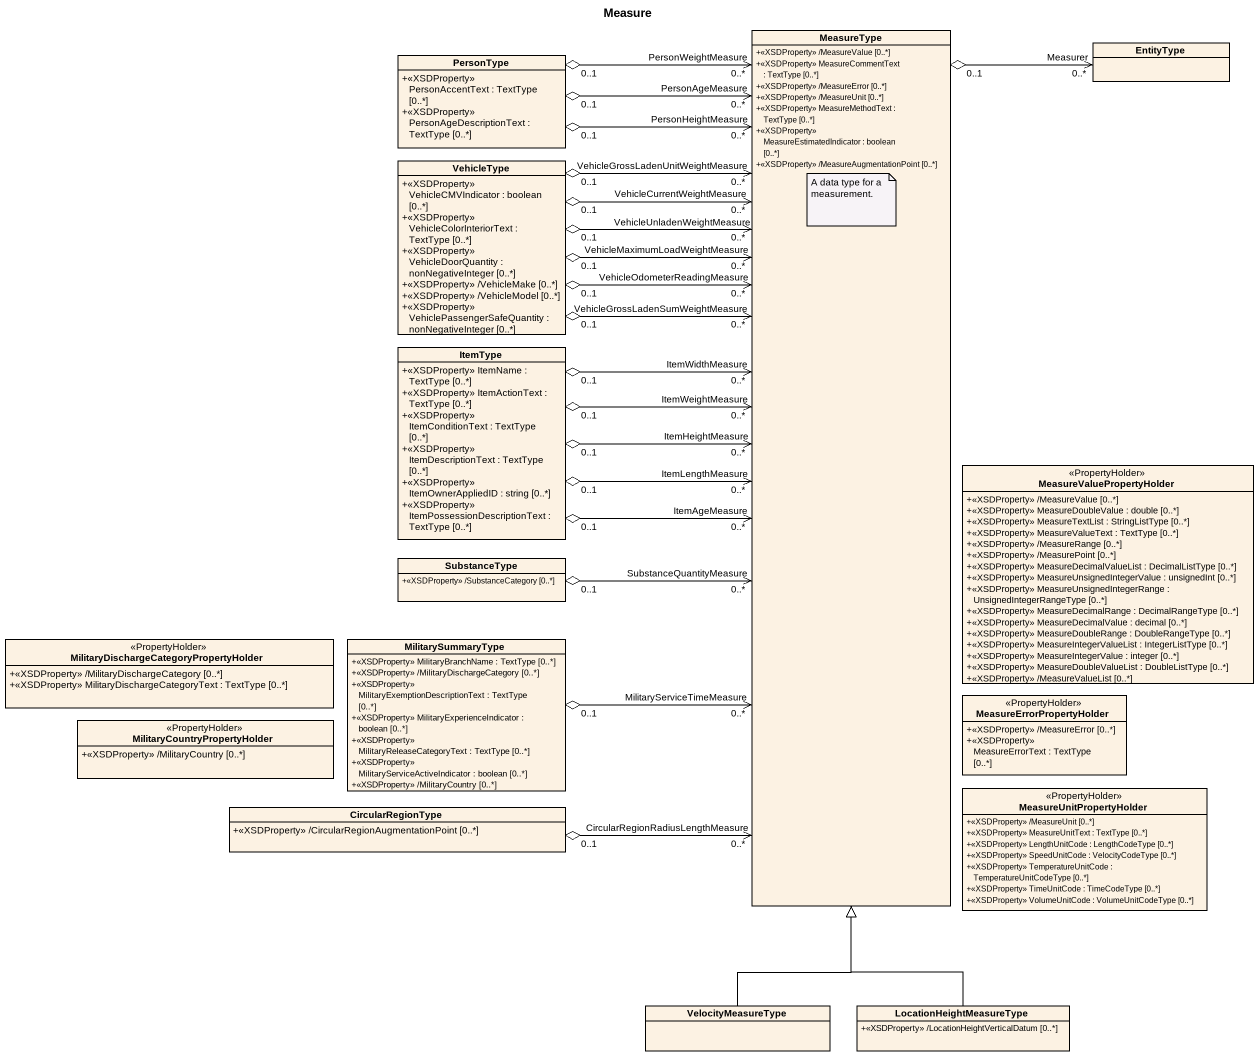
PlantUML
@startuml
title Measure
hide circle
hide empty members
skinparam classAttributeIconSize 0
class PersonType {
  +<<XSDProperty>> PersonAccentText : TextType [0..*]
  +<<XSDProperty>> PersonAgeDescriptionText : TextType [0..*]
}
class MeasureType {
  +<<XSDProperty>> /MeasureValue [0..*]
  +<<XSDProperty>> MeasureCommentText : TextType [0..*]
  +<<XSDProperty>> /MeasureError [0..*]
  +<<XSDProperty>> /MeasureUnit [0..*]
  +<<XSDProperty>> MeasureMethodText : TextType [0..*]
  +<<XSDProperty>> MeasureEstimatedIndicator : boolean [0..*]
  +<<XSDProperty>> /MeasureAugmentationPoint [0..*]
}
class EntityType
class VehicleType {
  +<<XSDProperty>> VehicleCMVIndicator : boolean [0..*]
  +<<XSDProperty>> VehicleColorInteriorText : TextType [0..*]
  +<<XSDProperty>> VehicleDoorQuantity : nonNegativeInteger [0..*]
  +<<XSDProperty>> /VehicleMake [0..*]
  +<<XSDProperty>> /VehicleModel [0..*]
  +<<XSDProperty>> VehiclePassengerSafeQuantity : nonNegativeInteger [0..*]
}
class ItemType {
  +<<XSDProperty>> ItemName : TextType [0..*]
  +<<XSDProperty>> ItemActionText : TextType [0..*]
  +<<XSDProperty>> ItemConditionText : TextType [0..*]
  +<<XSDProperty>> ItemDescriptionText : TextType [0..*]
  +<<XSDProperty>> ItemOwnerAppliedID : string [0..*]
  +<<XSDProperty>> ItemPossessionDescriptionText : TextType [0..*]
}
class MeasureValuePropertyHolder <<PropertyHolder>> {
  +<<XSDProperty>> /MeasureValue [0..*]
  +<<XSDProperty>> MeasureDoubleValue : double [0..*]
  +<<XSDProperty>> MeasureTextList : StringListType [0..*]
  +<<XSDProperty>> MeasureValueText : TextType [0..*]
  +<<XSDProperty>> /MeasureRange [0..*]
  +<<XSDProperty>> /MeasurePoint [0..*]
  +<<XSDProperty>> MeasureDecimalValueList : DecimalListType [0..*]
  +<<XSDProperty>> MeasureUnsignedIntegerValue : unsignedInt [0..*]
  +<<XSDProperty>> MeasureUnsignedIntegerRange : UnsignedIntegerRangeType [0..*]
  +<<XSDProperty>> MeasureDecimalRange : DecimalRangeType [0..*]
  +<<XSDProperty>> MeasureDecimalValue : decimal [0..*]
  +<<XSDProperty>> MeasureDoubleRange : DoubleRangeType [0..*]
  +<<XSDProperty>> MeasureIntegerValueList : IntegerListType [0..*]
  +<<XSDProperty>> MeasureIntegerValue : integer [0..*]
  +<<XSDProperty>> MeasureDoubleValueList : DoubleListType [0..*]
  +<<XSDProperty>> /MeasureValueList [0..*]
}
class SubstanceType {
  +<<XSDProperty>> /SubstanceCategory [0..*]
}
class "MilitaryDischargeCategoryPropertyHolder" as MilitaryDischargeCategoryPro <<PropertyHolder>> {
  +<<XSDProperty>> /MilitaryDischargeCategory [0..*]
  +<<XSDProperty>> MilitaryDischargeCategoryText : TextType [0..*]
}
class MilitarySummaryType {
  +<<XSDProperty>> MilitaryBranchName : TextType [0..*]
  +<<XSDProperty>> /MilitaryDischargeCategory [0..*]
  +<<XSDProperty>> MilitaryExemptionDescriptionText : TextType [0..*]
  +<<XSDProperty>> MilitaryExperienceIndicator : boolean [0..*]
  +<<XSDProperty>> MilitaryReleaseCategoryText : TextType [0..*]
  +<<XSDProperty>> MilitaryServiceActiveIndicator : boolean [0..*]
  +<<XSDProperty>> /MilitaryCountry [0..*]
}
class "MilitaryCountryPropertyHolder" as MilitaryCountryPropertyHolde <<PropertyHolder>> {
  +<<XSDProperty>> /MilitaryCountry [0..*]
}
class MeasureErrorPropertyHolder <<PropertyHolder>> {
  +<<XSDProperty>> /MeasureError [0..*]
  +<<XSDProperty>> MeasureErrorText : TextType [0..*]
}
class CircularRegionType {
  +<<XSDProperty>> /CircularRegionAugmentationPoint [0..*]
}
class MeasureUnitPropertyHolder <<PropertyHolder>> {
  +<<XSDProperty>> /MeasureUnit [0..*]
  +<<XSDProperty>> MeasureUnitText : TextType [0..*]
  +<<XSDProperty>> LengthUnitCode : LengthCodeType [0..*]
  +<<XSDProperty>> SpeedUnitCode : VelocityCodeType [0..*]
  +<<XSDProperty>> TemperatureUnitCode : TemperatureUnitCodeType [0..*]
  +<<XSDProperty>> TimeUnitCode : TimeCodeType [0..*]
  +<<XSDProperty>> VolumeUnitCode : VolumeUnitCodeType [0..*]
}
class VelocityMeasureType
class LocationHeightMeasureType {
  +<<XSDProperty>> /LocationHeightVerticalDatum [0..*]
}
PersonType "0..1" o--> "PersonWeightMeasure\n0..*" MeasureType
PersonType "0..1" o--> "PersonAgeMeasure\n0..*" MeasureType
PersonType "0..1" o--> "PersonHeightMeasure\n0..*" MeasureType
MeasureType "0..1" o-up-> "Measurer\n0..*" EntityType
VehicleType "0..1" o-right-> "VehicleGrossLadenUnitWeightMeasure\n0..*" MeasureType
VehicleType "0..1" o-right-> "VehicleCurrentWeightMeasure\n0..*" MeasureType
VehicleType "0..1" o-right-> "VehicleUnladenWeightMeasure\n0..*" MeasureType
VehicleType "0..1" o-right-> "VehicleMaximumLoadWeightMeasure\n0..*" MeasureType
VehicleType "0..1" o-right-> "VehicleOdometerReadingMeasure\n0..*" MeasureType
VehicleType "0..1" o-right-> "VehicleGrossLadenSumWeightMeasure\n0..*" MeasureType
ItemType "0..1" o-right-> "ItemWidthMeasure\n0..*" MeasureType
ItemType "0..1" o-right-> "ItemWeightMeasure\n0..*" MeasureType
ItemType "0..1" o-right-> "ItemHeightMeasure\n0..*" MeasureType
ItemType "0..1" o-right-> "ItemLengthMeasure\n0..*" MeasureType
ItemType "0..1" o-right-> "ItemAgeMeasure\n0..*" MeasureType
SubstanceType "0..1" o-right-> "SubstanceQuantityMeasure\n0..*" MeasureType
MilitarySummaryType "0..1" o-up-> "MilitaryServiceTimeMeasure\n0..*" MeasureType
CircularRegionType "0..1" o-up-> "CircularRegionRadiusLengthMeasure\n0..*" MeasureType
VelocityMeasureType -up-|> MeasureType
LocationHeightMeasureType -up-|> MeasureType
note top of MeasureType : A data type for a measurement.
@enduml
